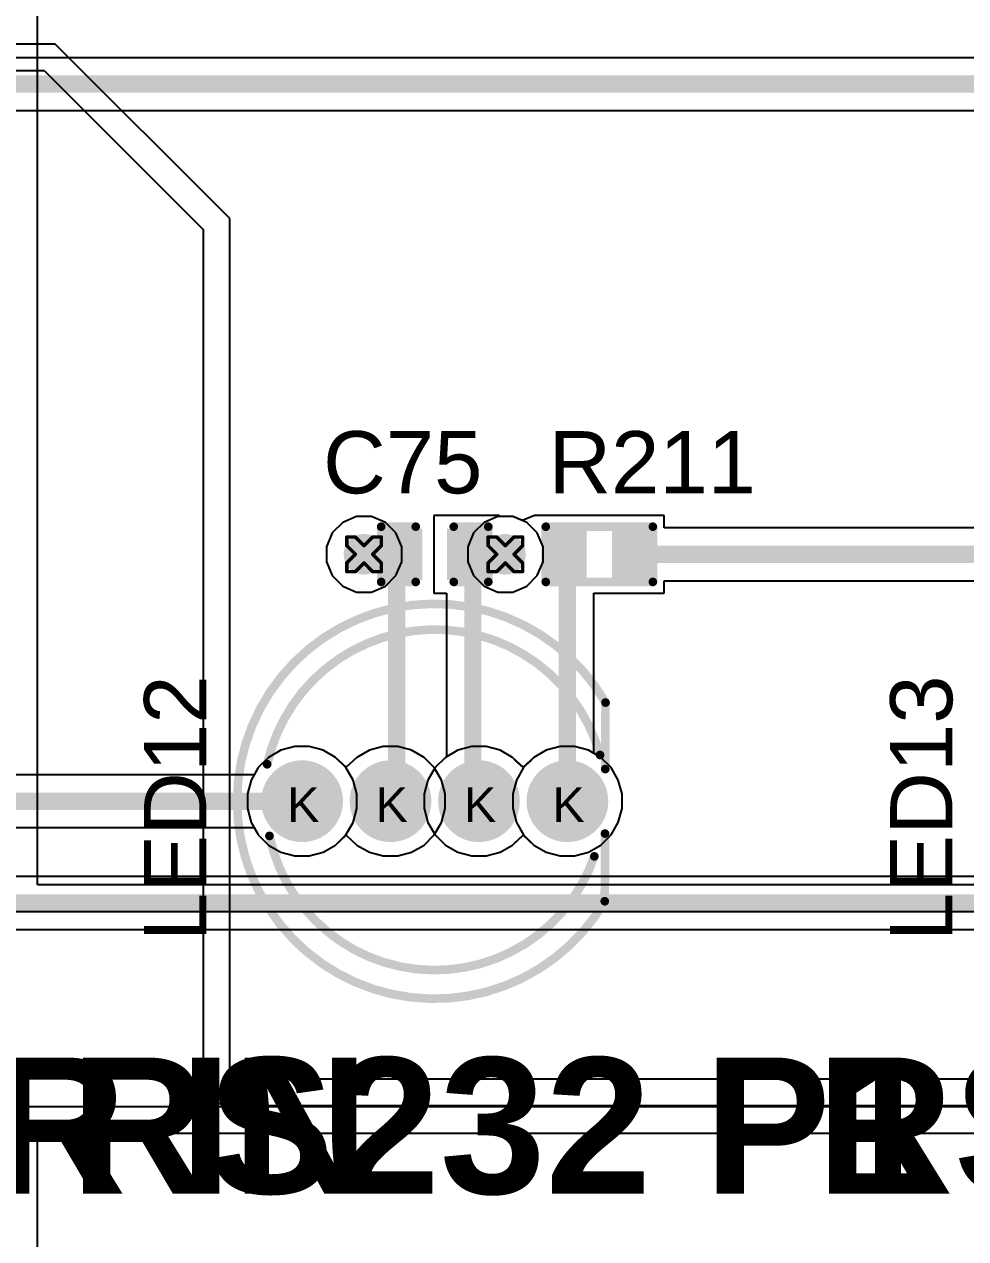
# Model space of a CAD drawing. Header units: inches. Extents: x -11 to 5379, y 0 to 5429.
# Drawn here: x 10.54 to 24.38, y 39.34 to 57.19 of the extents above; entities that cross this region are included whole.
import ezdxf

# ---------------------------------------------------------------- set-up
doc = ezdxf.new("R2010")
doc.units = ezdxf.units.IN
for name, color, linetype in [('Bottom Layer', 5, 'Continuous'), ('Bottom Solder', 6, 'Continuous'), ('Drill Drawing', 1, 'Continuous'), ('GND', 16, 'Continuous'), ('Multi-Layer', 9, 'Continuous'), ('Pad Holes', 156, 'Continuous'), ('PWR', 76, 'Continuous'), ('Top Layer', 1, 'Continuous'), ('Top Overlay', 2, 'Continuous'), ('Top Paste', 8, 'Continuous'), ('Top Solder', 216, 'Continuous'), ('Via Holes', 16, 'Continuous')]:
    doc.layers.add(name, color=color, linetype=linetype)
doc.styles.add('Arial', font='', dxfattribs={"height": 0.2})
doc.styles.add('Arial_Bold', font='', dxfattribs={"height": 0.2})
doc.styles.get('Arial').set_extended_font_data('Arial')
doc.styles.get('Arial_Bold').set_extended_font_data('Arial', bold=True)

# ---------------------------------------------------------------- blocks, each defined once
blk = doc.blocks.new('R___0402_282')
at = {"layer": 'Top Layer'}
for points in [[(-0.699, -0.318), (-0.699, 0.318), (-0.241, 0.318), (-0.241, -0.318)], [(0.241, -0.318), (0.241, 0.318), (0.699, 0.318), (0.699, -0.318)]]:
    blk.add_hatch(color=1, dxfattribs=at).paths.add_polyline_path(points)
at = {"layer": 'Top Paste'}
for points in [[(-0.699, -0.318), (-0.699, 0.318), (-0.241, 0.318), (-0.241, -0.318)], [(0.241, -0.318), (0.241, 0.318), (0.699, 0.318), (0.699, -0.318)]]:
    blk.add_hatch(color=8, dxfattribs=at).paths.add_polyline_path(points)
at = {"layer": 'Top Solder'}
for points in [[(-0.754, -0.373), (-0.754, 0.373), (-0.186, 0.373), (-0.186, -0.373)], [(0.186, -0.373), (0.186, 0.373), (0.754, 0.373), (0.754, -0.373)]]:
    blk.add_hatch(color=216, dxfattribs=at).paths.add_polyline_path(points)
at = {"layer": 'Top Overlay'}
for points in [[(-0.787, -0.406, 0.127, 0.127, 0), (-0.787, 0.406, 0.127, 0.127, 0)], [(-0.787, 0.406, 0.127, 0.127, 0), (0.787, 0.406, 0.127, 0.127, 0)], [(0.787, -0.406, 0.127, 0.127, 0), (0.787, 0.406, 0.127, 0.127, 0)], [(-0.787, -0.406, 0.127, 0.127, 0), (0.787, -0.406, 0.127, 0.127, 0)], [(-0.813, -0.432, 0.00323, 0.00323, 0), (0.813, -0.432, 0.00323, 0.00323, 0)]]:
    blk.add_lwpolyline(points, format="xyseb", dxfattribs=at)
for points in [[(-0.819, 0.406, 0.0635, 0.0635, 1), (-0.756, 0.406, 0.0635, 0.0635, 1)], [(-0.819, 0.406, 0.0635, 0.0635, 1), (-0.756, 0.406, 0.0635, 0.0635, 1)], [(0.756, 0.406, 0.0635, 0.0635, 1), (0.819, 0.406, 0.0635, 0.0635, 1)], [(0.756, 0.406, 0.0635, 0.0635, 1), (0.819, 0.406, 0.0635, 0.0635, 1)], [(-0.819, -0.406, 0.0635, 0.0635, 1), (-0.756, -0.406, 0.0635, 0.0635, 1)], [(-0.819, -0.406, 0.0635, 0.0635, 1), (-0.756, -0.406, 0.0635, 0.0635, 1)], [(0.756, -0.406, 0.0635, 0.0635, 1), (0.819, -0.406, 0.0635, 0.0635, 1)], [(0.756, -0.406, 0.0635, 0.0635, 1), (0.819, -0.406, 0.0635, 0.0635, 1)], [(-0.814, -0.432, 0.00161, 0.00161, 1), (-0.812, -0.432, 0.00161, 0.00161, 1)], [(0.812, -0.432, 0.00161, 0.00161, 1), (0.814, -0.432, 0.00161, 0.00161, 1)]]:
    blk.add_lwpolyline(points, format="xyseb", close=True, dxfattribs=at)
blk = doc.blocks.new('WS2812D_F5_492')
at = {"layer": 'Bottom Layer'}
h = blk.add_hatch(color=5, dxfattribs=at)
edge = h.paths.add_edge_path()
edge.add_arc((-1.95, 0), 0.55, 0, 360)
h = blk.add_hatch(color=5, dxfattribs=at)
edge = h.paths.add_edge_path()
edge.add_arc((-0.65, 0), 0.55, 0, 360)
h = blk.add_hatch(color=5, dxfattribs=at)
edge = h.paths.add_edge_path()
edge.add_arc((0.65, 0), 0.55, 0, 360)
h = blk.add_hatch(color=5, dxfattribs=at)
edge = h.paths.add_edge_path()
edge.add_arc((1.95, 0), 0.55, 0, 360)
at = {"layer": 'Bottom Solder'}
h = blk.add_hatch(color=6, dxfattribs=at)
edge = h.paths.add_edge_path()
edge.add_arc((-1.95, 0), 0.601, 0, 360)
h = blk.add_hatch(color=6, dxfattribs=at)
edge = h.paths.add_edge_path()
edge.add_arc((-0.65, 0), 0.601, 0, 360)
h = blk.add_hatch(color=6, dxfattribs=at)
edge = h.paths.add_edge_path()
edge.add_arc((0.65, 0), 0.601, 0, 360)
h = blk.add_hatch(color=6, dxfattribs=at)
edge = h.paths.add_edge_path()
edge.add_arc((1.95, 0), 0.601, 0, 360)
at = {"layer": 'GND'}
h = blk.add_hatch(color=16, dxfattribs=at)
edge = h.paths.add_edge_path()
edge.add_arc((-1.95, 0), 0.55, 0, 360)
h = blk.add_hatch(color=16, dxfattribs=at)
edge = h.paths.add_edge_path()
edge.add_arc((-0.65, 0), 0.55, 0, 360)
h = blk.add_hatch(color=16, dxfattribs=at)
edge = h.paths.add_edge_path()
edge.add_arc((0.65, 0), 0.55, 0, 360)
h = blk.add_hatch(color=16, dxfattribs=at)
edge = h.paths.add_edge_path()
edge.add_arc((1.95, 0), 0.55, 0, 360)
at = {"layer": 'Multi-Layer'}
h = blk.add_hatch(color=9, dxfattribs=at)
edge = h.paths.add_edge_path()
edge.add_arc((-1.95, 0), 0.55, 0, 360)
h = blk.add_hatch(color=9, dxfattribs=at)
edge = h.paths.add_edge_path()
edge.add_arc((-0.65, 0), 0.55, 0, 360)
h = blk.add_hatch(color=9, dxfattribs=at)
edge = h.paths.add_edge_path()
edge.add_arc((0.65, 0), 0.55, 0, 360)
h = blk.add_hatch(color=9, dxfattribs=at)
edge = h.paths.add_edge_path()
edge.add_arc((1.95, 0), 0.55, 0, 360)
at = {"layer": 'Pad Holes'}
h = blk.add_hatch(color=7, dxfattribs=at)
edge = h.paths.add_edge_path()
edge.add_arc((-1.95, 0), 0.36, 0, 360)
h = blk.add_hatch(color=7, dxfattribs=at)
edge = h.paths.add_edge_path()
edge.add_arc((-0.65, 0), 0.36, 0, 360)
h = blk.add_hatch(color=7, dxfattribs=at)
edge = h.paths.add_edge_path()
edge.add_arc((0.65, 0), 0.36, 0, 360)
h = blk.add_hatch(color=7, dxfattribs=at)
edge = h.paths.add_edge_path()
edge.add_arc((1.95, 0), 0.36, 0, 360)
at = {"layer": 'PWR'}
h = blk.add_hatch(color=76, dxfattribs=at)
edge = h.paths.add_edge_path()
edge.add_arc((-1.95, 0), 0.55, 0, 360)
h = blk.add_hatch(color=76, dxfattribs=at)
edge = h.paths.add_edge_path()
edge.add_arc((-0.65, 0), 0.55, 0, 360)
h = blk.add_hatch(color=76, dxfattribs=at)
edge = h.paths.add_edge_path()
edge.add_arc((0.65, 0), 0.55, 0, 360)
h = blk.add_hatch(color=76, dxfattribs=at)
edge = h.paths.add_edge_path()
edge.add_arc((1.95, 0), 0.55, 0, 360)
at = {"layer": 'Top Layer'}
h = blk.add_hatch(color=1, dxfattribs=at)
edge = h.paths.add_edge_path()
edge.add_arc((-1.95, 0), 0.55, 0, 360)
h = blk.add_hatch(color=1, dxfattribs=at)
edge = h.paths.add_edge_path()
edge.add_arc((-0.65, 0), 0.55, 0, 360)
h = blk.add_hatch(color=1, dxfattribs=at)
edge = h.paths.add_edge_path()
edge.add_arc((0.65, 0), 0.55, 0, 360)
h = blk.add_hatch(color=1, dxfattribs=at)
edge = h.paths.add_edge_path()
edge.add_arc((1.95, 0), 0.55, 0, 360)
at = {"layer": 'Top Solder'}
h = blk.add_hatch(color=216, dxfattribs=at)
edge = h.paths.add_edge_path()
edge.add_arc((-1.95, 0), 0.601, 0, 360)
h = blk.add_hatch(color=216, dxfattribs=at)
edge = h.paths.add_edge_path()
edge.add_arc((-0.65, 0), 0.601, 0, 360)
h = blk.add_hatch(color=216, dxfattribs=at)
edge = h.paths.add_edge_path()
edge.add_arc((0.65, 0), 0.601, 0, 360)
h = blk.add_hatch(color=216, dxfattribs=at)
edge = h.paths.add_edge_path()
edge.add_arc((1.95, 0), 0.601, 0, 360)
at = {"layer": 'Top Overlay'}
for points in [[(2.5, -1.471, 0.127, 0.127, -3.705201), (2.511, 1.45, 0.127, 0.127, 0)], [(-2.464, 0.543, 0.127, 0.127, -0.780857), (2.43, 0.68, 0.127, 0.127, 0)], [(2.507, 0.472, 0.127, 0.127, 0), (2.511, 1.45, 0.127, 0.127, 0)], [(2.347, -0.811, 0.127, 0.127, -0.760948), (-2.43, -0.51, 0.127, 0.127, 0)], [(2.5, -1.471, 0.127, 0.127, 0), (2.504, -0.476, 0.127, 0.127, 0)]]:
    blk.add_lwpolyline(points, format="xyseb", dxfattribs=at)
for points in [[(2.479, 1.45, 0.0635, 0.0635, 1), (2.543, 1.45, 0.0635, 0.0635, 1)], [(2.479, 1.45, 0.0635, 0.0635, 1), (2.543, 1.45, 0.0635, 0.0635, 1)], [(2.398, 0.68, 0.0635, 0.0635, 1), (2.462, 0.68, 0.0635, 0.0635, 1)], [(-2.496, 0.543, 0.0635, 0.0635, 1), (-2.432, 0.543, 0.0635, 0.0635, 1)], [(2.475, 0.472, 0.0635, 0.0635, 1), (2.539, 0.472, 0.0635, 0.0635, 1)], [(-2.462, -0.51, 0.0635, 0.0635, 1), (-2.398, -0.51, 0.0635, 0.0635, 1)], [(2.472, -0.476, 0.0635, 0.0635, 1), (2.535, -0.476, 0.0635, 0.0635, 1)], [(2.315, -0.811, 0.0635, 0.0635, 1), (2.378, -0.811, 0.0635, 0.0635, 1)], [(2.468, -1.471, 0.0635, 0.0635, 1), (2.532, -1.471, 0.0635, 0.0635, 1)], [(2.468, -1.471, 0.0635, 0.0635, 1), (2.532, -1.471, 0.0635, 0.0635, 1)]]:
    blk.add_lwpolyline(points, format="xyseb", close=True, dxfattribs=at)
blk = doc.blocks.new('C___0402_645')
at = {"layer": 'Top Layer'}
for points in [[(-0.699, -0.318), (-0.699, 0.318), (-0.241, 0.318), (-0.241, -0.318)], [(0.241, -0.318), (0.241, 0.318), (0.699, 0.318), (0.699, -0.318)]]:
    blk.add_hatch(color=1, dxfattribs=at).paths.add_polyline_path(points)
at = {"layer": 'Top Paste'}
for points in [[(-0.699, -0.318), (-0.699, 0.318), (-0.241, 0.318), (-0.241, -0.318)], [(0.241, -0.318), (0.241, 0.318), (0.699, 0.318), (0.699, -0.318)]]:
    blk.add_hatch(color=8, dxfattribs=at).paths.add_polyline_path(points)
at = {"layer": 'Top Solder'}
for points in [[(-0.758, -0.377), (-0.758, 0.377), (-0.181, 0.377), (-0.181, -0.377)], [(0.181, -0.377), (0.181, 0.377), (0.758, 0.377), (0.758, -0.377)]]:
    blk.add_hatch(color=216, dxfattribs=at).paths.add_polyline_path(points)
at = {"layer": 'Top Overlay'}
for points in [[(-0.787, -0.406, 0.127, 0.127, 0), (-0.787, 0.406, 0.127, 0.127, 0)], [(-0.787, 0.406, 0.127, 0.127, 0), (-0.279, 0.406, 0.127, 0.127, 0)], [(0.279, 0.406, 0.127, 0.127, 0), (0.787, 0.406, 0.127, 0.127, 0)], [(0.787, -0.406, 0.127, 0.127, 0), (0.787, 0.406, 0.127, 0.127, 0)], [(-0.787, -0.406, 0.127, 0.127, 0), (-0.279, -0.406, 0.127, 0.127, 0)], [(0.279, -0.406, 0.127, 0.127, 0), (0.787, -0.406, 0.127, 0.127, 0)]]:
    blk.add_lwpolyline(points, format="xyseb", dxfattribs=at)
for points in [[(-0.819, 0.406, 0.0635, 0.0635, 1), (-0.756, 0.406, 0.0635, 0.0635, 1)], [(-0.819, 0.406, 0.0635, 0.0635, 1), (-0.756, 0.406, 0.0635, 0.0635, 1)], [(-0.311, 0.406, 0.0635, 0.0635, 1), (-0.248, 0.406, 0.0635, 0.0635, 1)], [(0.248, 0.406, 0.0635, 0.0635, 1), (0.311, 0.406, 0.0635, 0.0635, 1)], [(0.756, 0.406, 0.0635, 0.0635, 1), (0.819, 0.406, 0.0635, 0.0635, 1)], [(0.756, 0.406, 0.0635, 0.0635, 1), (0.819, 0.406, 0.0635, 0.0635, 1)], [(-0.819, -0.406, 0.0635, 0.0635, 1), (-0.756, -0.406, 0.0635, 0.0635, 1)], [(-0.819, -0.406, 0.0635, 0.0635, 1), (-0.756, -0.406, 0.0635, 0.0635, 1)], [(-0.311, -0.406, 0.0635, 0.0635, 1), (-0.248, -0.406, 0.0635, 0.0635, 1)], [(0.248, -0.406, 0.0635, 0.0635, 1), (0.311, -0.406, 0.0635, 0.0635, 1)], [(0.756, -0.406, 0.0635, 0.0635, 1), (0.819, -0.406, 0.0635, 0.0635, 1)], [(0.756, -0.406, 0.0635, 0.0635, 1), (0.819, -0.406, 0.0635, 0.0635, 1)]]:
    blk.add_lwpolyline(points, format="xyseb", close=True, dxfattribs=at)

msp = doc.modelspace()

# ---------------------------------------------------------------- hatches: boundary and pattern name
at = {"layer": 'Bottom Layer'}
h = msp.add_hatch(color=5, dxfattribs=at)
edge = h.paths.add_edge_path()
edge.add_arc((15.539, 49.396), 0.3, 0, 360)
h = msp.add_hatch(color=5, dxfattribs=at)
edge = h.paths.add_edge_path()
edge.add_arc((17.617, 49.396), 0.3, 0, 360)
at = {"layer": 'GND'}
h = msp.add_hatch(color=16, dxfattribs=at)
edge = h.paths.add_edge_path()
edge.add_arc((15.539, 49.396), 0.3, 0, 360)
h = msp.add_hatch(color=16, dxfattribs=at)
edge = h.paths.add_edge_path()
edge.add_arc((17.617, 49.396), 0.3, 0, 360)
at = {"layer": 'PWR'}
h = msp.add_hatch(color=76, dxfattribs=at)
edge = h.paths.add_edge_path()
edge.add_arc((15.539, 49.396), 0.3, 0, 360)
h = msp.add_hatch(color=76, dxfattribs=at)
edge = h.paths.add_edge_path()
edge.add_arc((17.617, 49.396), 0.3, 0, 360)
at = {"layer": 'Top Layer'}
h = msp.add_hatch(color=1, dxfattribs=at)
edge = h.paths.add_edge_path()
edge.add_arc((15.539, 49.396), 0.3, 0, 360)
h = msp.add_hatch(color=1, dxfattribs=at)
edge = h.paths.add_edge_path()
edge.add_arc((17.617, 49.396), 0.3, 0, 360)
at = {"layer": 'Via Holes'}
h = msp.add_hatch(color=7, dxfattribs=at)
edge = h.paths.add_edge_path()
edge.add_arc((15.539, 49.396), 0.15, 0, 360)
h = msp.add_hatch(color=7, dxfattribs=at)
edge = h.paths.add_edge_path()
edge.add_arc((17.617, 49.396), 0.15, 0, 360)

# ---------------------------------------------------------------- linework, layer by layer
at = {"layer": 'Bottom Layer'}
for p, q in [((56.488, 56.696), (7.333, 56.696)), ((7.333, 55.919), (56.327, 55.919)), ((17.303, 49.866), (17.147, 49.71)), ((17.506, 49.95), (17.303, 49.866)), ((17.727, 49.95), (17.506, 49.95)), ((17.93, 49.866), (17.727, 49.95)), ((18.086, 49.71), (17.93, 49.866)), ((17.147, 49.71), (17.063, 49.507)), ((18.171, 49.507), (18.086, 49.71)), ((17.063, 49.507), (17.063, 49.286)), ((18.171, 49.286), (18.171, 49.507)), ((17.063, 49.286), (17.147, 49.083)), ((18.086, 49.083), (18.171, 49.286)), ((17.147, 49.083), (17.303, 48.927)), ((17.303, 48.927), (17.506, 48.842)), ((17.727, 48.842), (17.93, 48.927)), ((17.93, 48.927), (18.086, 49.083)), ((17.506, 48.842), (17.727, 48.842)), ((14.317, 46.516), (14.134, 46.41)), ((14.522, 46.571), (14.317, 46.516)), ((14.734, 46.571), (14.522, 46.571)), ((14.938, 46.516), (14.734, 46.571)), ((15.121, 46.41), (14.938, 46.516)), ((16.917, 46.516), (16.734, 46.41)), ((17.122, 46.571), (16.917, 46.516)), ((17.334, 46.571), (17.122, 46.571)), ((17.538, 46.516), (17.334, 46.571)), ((17.721, 46.41), (17.538, 46.516)), ((18.217, 46.516), (18.034, 46.41)), ((18.422, 46.571), (18.217, 46.516)), ((18.633, 46.571), (18.422, 46.571)), ((18.838, 46.516), (18.633, 46.571)), ((19.021, 46.41), (18.838, 46.516)), ((13.984, 46.26), (13.879, 46.077)), ((14.134, 46.41), (13.984, 46.26)), ((15.271, 46.26), (15.121, 46.41)), ((15.377, 46.077), (15.271, 46.26)), ((16.584, 46.26), (16.478, 46.077)), ((16.734, 46.41), (16.584, 46.26)), ((17.76, 46.372), (17.721, 46.41)), ((17.878, 46.266), (17.76, 46.372)), ((17.996, 46.372), (17.878, 46.266)), ((18.034, 46.41), (17.996, 46.372)), ((19.171, 46.26), (19.021, 46.41)), ((19.277, 46.077), (19.171, 46.26)), ((13.879, 46.077), (13.824, 45.873)), ((15.432, 45.873), (15.377, 46.077)), ((16.478, 46.077), (16.424, 45.873)), ((19.332, 45.873), (19.277, 46.077)), ((13.824, 45.873), (13.824, 45.661)), ((15.432, 45.661), (15.432, 45.873)), ((16.424, 45.873), (16.424, 45.661)), ((19.332, 45.661), (19.332, 45.873)), ((13.824, 45.661), (13.879, 45.456)), ((15.377, 45.456), (15.432, 45.661)), ((16.424, 45.661), (16.478, 45.456)), ((19.277, 45.456), (19.332, 45.661)), ((13.879, 45.456), (13.984, 45.273)), ((15.271, 45.273), (15.377, 45.456)), ((16.478, 45.456), (16.584, 45.273)), ((19.171, 45.273), (19.277, 45.456)), ((13.984, 45.273), (14.134, 45.123)), ((15.121, 45.123), (15.271, 45.273)), ((16.584, 45.273), (16.734, 45.123)), ((17.76, 45.162), (17.878, 45.267)), ((17.878, 45.267), (17.996, 45.162)), ((19.021, 45.123), (19.171, 45.273)), ((14.134, 45.123), (14.317, 45.017)), ((14.317, 45.017), (14.522, 44.963)), ((14.734, 44.963), (14.938, 45.017)), ((14.938, 45.017), (15.121, 45.123)), ((16.734, 45.123), (16.917, 45.017)), ((16.917, 45.017), (17.122, 44.963)), ((17.334, 44.963), (17.538, 45.017)), ((17.538, 45.017), (17.721, 45.123)), ((17.721, 45.123), (17.76, 45.162)), ((17.996, 45.162), (18.034, 45.123)), ((18.034, 45.123), (18.217, 45.017)), ((18.217, 45.017), (18.422, 44.963)), ((18.633, 44.963), (18.838, 45.017)), ((18.838, 45.017), (19.021, 45.123)), ((14.522, 44.963), (14.734, 44.963)), ((17.122, 44.963), (17.334, 44.963)), ((18.422, 44.963), (18.633, 44.963))]:
    msp.add_line(p, q, dxfattribs=at)
msp.add_lwpolyline([(6.938, 56.308, 0.254, 0.254, 0), (56.488, 56.308, 0.254, 0.254, 0)], format="xyseb", dxfattribs=at)
at = {"layer": 'Drill Drawing'}
for points in [[(15.285, 49.523, 0.0508, 0.0508, 0), (15.285, 49.65, 0.0508, 0.0508, 0)], [(15.285, 49.65, 0.0508, 0.0508, 0), (15.412, 49.65, 0.0508, 0.0508, 0)], [(15.412, 49.65, 0.0508, 0.0508, 0), (15.539, 49.523, 0.0508, 0.0508, 0)], [(15.539, 49.523, 0.0508, 0.0508, 0), (15.666, 49.65, 0.0508, 0.0508, 0)], [(15.666, 49.65, 0.0508, 0.0508, 0), (15.793, 49.65, 0.0508, 0.0508, 0)], [(15.793, 49.523, 0.0508, 0.0508, 0), (15.793, 49.65, 0.0508, 0.0508, 0)], [(17.363, 49.523, 0.0508, 0.0508, 0), (17.363, 49.65, 0.0508, 0.0508, 0)], [(17.363, 49.65, 0.0508, 0.0508, 0), (17.49, 49.65, 0.0508, 0.0508, 0)], [(17.49, 49.65, 0.0508, 0.0508, 0), (17.617, 49.523, 0.0508, 0.0508, 0)], [(17.617, 49.523, 0.0508, 0.0508, 0), (17.744, 49.65, 0.0508, 0.0508, 0)], [(17.744, 49.65, 0.0508, 0.0508, 0), (17.871, 49.65, 0.0508, 0.0508, 0)], [(17.871, 49.523, 0.0508, 0.0508, 0), (17.871, 49.65, 0.0508, 0.0508, 0)], [(15.285, 49.523, 0.0508, 0.0508, 0), (15.412, 49.396, 0.0508, 0.0508, 0)], [(15.666, 49.396, 0.0508, 0.0508, 0), (15.793, 49.523, 0.0508, 0.0508, 0)], [(17.363, 49.523, 0.0508, 0.0508, 0), (17.49, 49.396, 0.0508, 0.0508, 0)], [(17.744, 49.396, 0.0508, 0.0508, 0), (17.871, 49.523, 0.0508, 0.0508, 0)], [(15.285, 49.269, 0.0508, 0.0508, 0), (15.412, 49.396, 0.0508, 0.0508, 0)], [(15.285, 49.142, 0.0508, 0.0508, 0), (15.285, 49.269, 0.0508, 0.0508, 0)], [(15.412, 49.142, 0.0508, 0.0508, 0), (15.539, 49.269, 0.0508, 0.0508, 0)], [(15.539, 49.269, 0.0508, 0.0508, 0), (15.666, 49.142, 0.0508, 0.0508, 0)], [(15.666, 49.396, 0.0508, 0.0508, 0), (15.793, 49.269, 0.0508, 0.0508, 0)], [(15.793, 49.142, 0.0508, 0.0508, 0), (15.793, 49.269, 0.0508, 0.0508, 0)], [(17.363, 49.269, 0.0508, 0.0508, 0), (17.49, 49.396, 0.0508, 0.0508, 0)], [(17.363, 49.142, 0.0508, 0.0508, 0), (17.363, 49.269, 0.0508, 0.0508, 0)], [(17.49, 49.142, 0.0508, 0.0508, 0), (17.617, 49.269, 0.0508, 0.0508, 0)], [(17.617, 49.269, 0.0508, 0.0508, 0), (17.744, 49.142, 0.0508, 0.0508, 0)], [(17.744, 49.396, 0.0508, 0.0508, 0), (17.871, 49.269, 0.0508, 0.0508, 0)], [(17.871, 49.142, 0.0508, 0.0508, 0), (17.871, 49.269, 0.0508, 0.0508, 0)], [(15.285, 49.142, 0.0508, 0.0508, 0), (15.412, 49.142, 0.0508, 0.0508, 0)], [(15.666, 49.142, 0.0508, 0.0508, 0), (15.793, 49.142, 0.0508, 0.0508, 0)], [(17.363, 49.142, 0.0508, 0.0508, 0), (17.49, 49.142, 0.0508, 0.0508, 0)], [(17.744, 49.142, 0.0508, 0.0508, 0), (17.871, 49.142, 0.0508, 0.0508, 0)]]:
    msp.add_lwpolyline(points, format="xyseb", dxfattribs=at)
for points in [[(15.272, 49.65, 0.0254, 0.0254, 1), (15.297, 49.65, 0.0254, 0.0254, 1)], [(15.272, 49.65, 0.0254, 0.0254, 1), (15.297, 49.65, 0.0254, 0.0254, 1)], [(15.399, 49.65, 0.0254, 0.0254, 1), (15.424, 49.65, 0.0254, 0.0254, 1)], [(15.399, 49.65, 0.0254, 0.0254, 1), (15.424, 49.65, 0.0254, 0.0254, 1)], [(15.653, 49.65, 0.0254, 0.0254, 1), (15.678, 49.65, 0.0254, 0.0254, 1)], [(15.653, 49.65, 0.0254, 0.0254, 1), (15.678, 49.65, 0.0254, 0.0254, 1)], [(15.78, 49.65, 0.0254, 0.0254, 1), (15.805, 49.65, 0.0254, 0.0254, 1)], [(15.78, 49.65, 0.0254, 0.0254, 1), (15.805, 49.65, 0.0254, 0.0254, 1)], [(17.35, 49.65, 0.0254, 0.0254, 1), (17.375, 49.65, 0.0254, 0.0254, 1)], [(17.35, 49.65, 0.0254, 0.0254, 1), (17.375, 49.65, 0.0254, 0.0254, 1)], [(17.477, 49.65, 0.0254, 0.0254, 1), (17.502, 49.65, 0.0254, 0.0254, 1)], [(17.477, 49.65, 0.0254, 0.0254, 1), (17.502, 49.65, 0.0254, 0.0254, 1)], [(17.731, 49.65, 0.0254, 0.0254, 1), (17.756, 49.65, 0.0254, 0.0254, 1)], [(17.731, 49.65, 0.0254, 0.0254, 1), (17.756, 49.65, 0.0254, 0.0254, 1)], [(17.858, 49.65, 0.0254, 0.0254, 1), (17.883, 49.65, 0.0254, 0.0254, 1)], [(17.858, 49.65, 0.0254, 0.0254, 1), (17.883, 49.65, 0.0254, 0.0254, 1)], [(15.272, 49.523, 0.0254, 0.0254, 1), (15.297, 49.523, 0.0254, 0.0254, 1)], [(15.272, 49.523, 0.0254, 0.0254, 1), (15.297, 49.523, 0.0254, 0.0254, 1)], [(15.526, 49.523, 0.0254, 0.0254, 1), (15.551, 49.523, 0.0254, 0.0254, 1)], [(15.526, 49.523, 0.0254, 0.0254, 1), (15.551, 49.523, 0.0254, 0.0254, 1)], [(15.78, 49.523, 0.0254, 0.0254, 1), (15.805, 49.523, 0.0254, 0.0254, 1)], [(15.78, 49.523, 0.0254, 0.0254, 1), (15.805, 49.523, 0.0254, 0.0254, 1)], [(17.35, 49.523, 0.0254, 0.0254, 1), (17.375, 49.523, 0.0254, 0.0254, 1)], [(17.35, 49.523, 0.0254, 0.0254, 1), (17.375, 49.523, 0.0254, 0.0254, 1)], [(17.604, 49.523, 0.0254, 0.0254, 1), (17.629, 49.523, 0.0254, 0.0254, 1)], [(17.604, 49.523, 0.0254, 0.0254, 1), (17.629, 49.523, 0.0254, 0.0254, 1)], [(17.858, 49.523, 0.0254, 0.0254, 1), (17.883, 49.523, 0.0254, 0.0254, 1)], [(17.858, 49.523, 0.0254, 0.0254, 1), (17.883, 49.523, 0.0254, 0.0254, 1)], [(15.272, 49.269, 0.0254, 0.0254, 1), (15.297, 49.269, 0.0254, 0.0254, 1)], [(15.272, 49.269, 0.0254, 0.0254, 1), (15.297, 49.269, 0.0254, 0.0254, 1)], [(15.399, 49.396, 0.0254, 0.0254, 1), (15.424, 49.396, 0.0254, 0.0254, 1)], [(15.399, 49.396, 0.0254, 0.0254, 1), (15.424, 49.396, 0.0254, 0.0254, 1)], [(15.526, 49.269, 0.0254, 0.0254, 1), (15.551, 49.269, 0.0254, 0.0254, 1)], [(15.526, 49.269, 0.0254, 0.0254, 1), (15.551, 49.269, 0.0254, 0.0254, 1)], [(15.653, 49.396, 0.0254, 0.0254, 1), (15.678, 49.396, 0.0254, 0.0254, 1)], [(15.653, 49.396, 0.0254, 0.0254, 1), (15.678, 49.396, 0.0254, 0.0254, 1)], [(15.78, 49.269, 0.0254, 0.0254, 1), (15.805, 49.269, 0.0254, 0.0254, 1)], [(15.78, 49.269, 0.0254, 0.0254, 1), (15.805, 49.269, 0.0254, 0.0254, 1)], [(17.35, 49.269, 0.0254, 0.0254, 1), (17.375, 49.269, 0.0254, 0.0254, 1)], [(17.35, 49.269, 0.0254, 0.0254, 1), (17.375, 49.269, 0.0254, 0.0254, 1)], [(17.477, 49.396, 0.0254, 0.0254, 1), (17.502, 49.396, 0.0254, 0.0254, 1)], [(17.477, 49.396, 0.0254, 0.0254, 1), (17.502, 49.396, 0.0254, 0.0254, 1)], [(17.604, 49.269, 0.0254, 0.0254, 1), (17.629, 49.269, 0.0254, 0.0254, 1)], [(17.604, 49.269, 0.0254, 0.0254, 1), (17.629, 49.269, 0.0254, 0.0254, 1)], [(17.731, 49.396, 0.0254, 0.0254, 1), (17.756, 49.396, 0.0254, 0.0254, 1)], [(17.731, 49.396, 0.0254, 0.0254, 1), (17.756, 49.396, 0.0254, 0.0254, 1)], [(17.858, 49.269, 0.0254, 0.0254, 1), (17.883, 49.269, 0.0254, 0.0254, 1)], [(17.858, 49.269, 0.0254, 0.0254, 1), (17.883, 49.269, 0.0254, 0.0254, 1)], [(15.272, 49.142, 0.0254, 0.0254, 1), (15.297, 49.142, 0.0254, 0.0254, 1)], [(15.272, 49.142, 0.0254, 0.0254, 1), (15.297, 49.142, 0.0254, 0.0254, 1)], [(15.399, 49.142, 0.0254, 0.0254, 1), (15.424, 49.142, 0.0254, 0.0254, 1)], [(15.399, 49.142, 0.0254, 0.0254, 1), (15.424, 49.142, 0.0254, 0.0254, 1)], [(15.653, 49.142, 0.0254, 0.0254, 1), (15.678, 49.142, 0.0254, 0.0254, 1)], [(15.653, 49.142, 0.0254, 0.0254, 1), (15.678, 49.142, 0.0254, 0.0254, 1)], [(15.78, 49.142, 0.0254, 0.0254, 1), (15.805, 49.142, 0.0254, 0.0254, 1)], [(15.78, 49.142, 0.0254, 0.0254, 1), (15.805, 49.142, 0.0254, 0.0254, 1)], [(17.35, 49.142, 0.0254, 0.0254, 1), (17.375, 49.142, 0.0254, 0.0254, 1)], [(17.35, 49.142, 0.0254, 0.0254, 1), (17.375, 49.142, 0.0254, 0.0254, 1)], [(17.477, 49.142, 0.0254, 0.0254, 1), (17.502, 49.142, 0.0254, 0.0254, 1)], [(17.477, 49.142, 0.0254, 0.0254, 1), (17.502, 49.142, 0.0254, 0.0254, 1)], [(17.731, 49.142, 0.0254, 0.0254, 1), (17.756, 49.142, 0.0254, 0.0254, 1)], [(17.731, 49.142, 0.0254, 0.0254, 1), (17.756, 49.142, 0.0254, 0.0254, 1)], [(17.858, 49.142, 0.0254, 0.0254, 1), (17.883, 49.142, 0.0254, 0.0254, 1)], [(17.858, 49.142, 0.0254, 0.0254, 1), (17.883, 49.142, 0.0254, 0.0254, 1)]]:
    msp.add_lwpolyline(points, format="xyseb", close=True, dxfattribs=at)
at = {"layer": 'GND'}
for p, q in [((10.737, 44.536), (10.737, 105.657)), ((17.303, 49.866), (17.147, 49.71)), ((17.506, 49.95), (17.303, 49.866)), ((17.727, 49.95), (17.506, 49.95)), ((17.93, 49.866), (17.727, 49.95)), ((18.086, 49.71), (17.93, 49.866)), ((17.147, 49.71), (17.063, 49.507)), ((18.171, 49.507), (18.086, 49.71)), ((17.063, 49.507), (17.063, 49.286)), ((18.171, 49.286), (18.171, 49.507)), ((17.063, 49.286), (17.147, 49.083)), ((18.086, 49.083), (18.171, 49.286)), ((17.147, 49.083), (17.303, 48.927)), ((17.303, 48.927), (17.506, 48.842)), ((17.727, 48.842), (17.93, 48.927)), ((17.93, 48.927), (18.086, 49.083)), ((17.506, 48.842), (17.727, 48.842)), ((14.317, 46.516), (14.134, 46.41)), ((14.522, 46.571), (14.317, 46.516)), ((14.734, 46.571), (14.522, 46.571)), ((14.938, 46.516), (14.734, 46.571)), ((15.121, 46.41), (14.938, 46.516)), ((16.917, 46.516), (16.734, 46.41)), ((17.122, 46.571), (16.917, 46.516)), ((17.334, 46.571), (17.122, 46.571)), ((17.538, 46.516), (17.334, 46.571)), ((17.721, 46.41), (17.538, 46.516)), ((18.217, 46.516), (18.034, 46.41)), ((18.422, 46.571), (18.217, 46.516)), ((18.633, 46.571), (18.422, 46.571)), ((18.838, 46.516), (18.633, 46.571)), ((19.021, 46.41), (18.838, 46.516)), ((13.984, 46.26), (13.879, 46.077)), ((14.134, 46.41), (13.984, 46.26)), ((15.271, 46.26), (15.121, 46.41)), ((15.377, 46.077), (15.271, 46.26)), ((16.584, 46.26), (16.478, 46.077)), ((16.734, 46.41), (16.584, 46.26)), ((17.878, 46.266), (17.721, 46.41)), ((18.034, 46.41), (17.878, 46.266)), ((19.171, 46.26), (19.021, 46.41)), ((19.277, 46.077), (19.171, 46.26)), ((13.879, 46.077), (13.824, 45.873)), ((15.432, 45.873), (15.377, 46.077)), ((16.478, 46.077), (16.424, 45.873)), ((19.332, 45.873), (19.277, 46.077)), ((13.824, 45.873), (13.824, 45.661)), ((15.432, 45.661), (15.432, 45.873)), ((16.424, 45.873), (16.424, 45.661)), ((19.332, 45.661), (19.332, 45.873)), ((13.824, 45.661), (13.879, 45.456)), ((15.377, 45.456), (15.432, 45.661)), ((16.424, 45.661), (16.478, 45.456)), ((19.277, 45.456), (19.332, 45.661)), ((13.879, 45.456), (13.984, 45.273)), ((15.271, 45.273), (15.377, 45.456)), ((16.478, 45.456), (16.584, 45.273)), ((19.171, 45.273), (19.277, 45.456)), ((13.984, 45.273), (14.134, 45.123)), ((15.121, 45.123), (15.271, 45.273)), ((16.584, 45.273), (16.734, 45.123)), ((17.721, 45.123), (17.878, 45.267)), ((17.878, 45.267), (18.034, 45.123)), ((19.021, 45.123), (19.171, 45.273)), ((14.134, 45.123), (14.317, 45.017)), ((14.317, 45.017), (14.522, 44.963)), ((14.734, 44.963), (14.938, 45.017)), ((14.938, 45.017), (15.121, 45.123)), ((16.734, 45.123), (16.917, 45.017)), ((16.917, 45.017), (17.122, 44.963)), ((17.334, 44.963), (17.538, 45.017)), ((17.538, 45.017), (17.721, 45.123)), ((18.034, 45.123), (18.217, 45.017)), ((18.217, 45.017), (18.422, 44.963)), ((18.633, 44.963), (18.838, 45.017)), ((18.838, 45.017), (19.021, 45.123)), ((14.522, 44.963), (14.734, 44.963)), ((17.122, 44.963), (17.334, 44.963)), ((18.422, 44.963), (18.633, 44.963)), ((75.031, 44.536), (10.737, 44.536)), ((0.388, 44.147), (76.414, 44.147)), ((96.799, 41.275), (0.388, 41.275)), ((10.737, 8.008), (10.737, 40.887)), ((10.737, 40.887), (87.726, 40.887))]:
    msp.add_line(p, q, dxfattribs=at)
at = {"layer": 'PWR'}
for p, q in [((10.998, 56.896), (6.375, 56.896)), ((13.564, 54.331), (10.998, 56.896)), ((7.553, 56.508), (10.837, 56.508)), ((10.837, 56.508), (13.175, 54.17)), ((13.564, 41.681), (13.564, 54.331)), ((13.175, 54.17), (13.175, 41.681)), ((15.225, 49.866), (15.069, 49.71)), ((15.429, 49.95), (15.225, 49.866)), ((15.649, 49.95), (15.429, 49.95)), ((15.853, 49.866), (15.649, 49.95)), ((16.008, 49.71), (15.853, 49.866)), ((15.069, 49.71), (14.985, 49.507)), ((16.093, 49.507), (16.008, 49.71)), ((14.985, 49.507), (14.985, 49.286)), ((16.093, 49.286), (16.093, 49.507)), ((14.985, 49.286), (15.069, 49.083)), ((16.008, 49.083), (16.093, 49.286)), ((15.069, 49.083), (15.225, 48.927)), ((15.225, 48.927), (15.429, 48.842)), ((15.649, 48.842), (15.853, 48.927)), ((15.853, 48.927), (16.008, 49.083)), ((15.429, 48.842), (15.649, 48.842)), ((14.317, 46.516), (14.134, 46.41)), ((14.522, 46.571), (14.317, 46.516)), ((14.734, 46.571), (14.522, 46.571)), ((14.938, 46.516), (14.734, 46.571)), ((15.121, 46.41), (14.938, 46.516)), ((15.617, 46.516), (15.434, 46.41)), ((15.822, 46.571), (15.617, 46.516)), ((16.034, 46.571), (15.822, 46.571)), ((16.238, 46.516), (16.034, 46.571)), ((16.421, 46.41), (16.238, 46.516)), ((18.217, 46.516), (18.034, 46.41)), ((18.422, 46.571), (18.217, 46.516)), ((18.633, 46.571), (18.422, 46.571)), ((18.838, 46.516), (18.633, 46.571)), ((19.021, 46.41), (18.838, 46.516)), ((13.984, 46.26), (13.879, 46.077)), ((14.134, 46.41), (13.984, 46.26)), ((15.278, 46.266), (15.121, 46.41)), ((15.434, 46.41), (15.278, 46.266)), ((16.571, 46.26), (16.421, 46.41)), ((16.677, 46.077), (16.571, 46.26)), ((17.884, 46.26), (17.778, 46.077)), ((18.034, 46.41), (17.884, 46.26)), ((19.171, 46.26), (19.021, 46.41)), ((19.277, 46.077), (19.171, 46.26)), ((13.879, 46.077), (13.824, 45.873)), ((16.732, 45.873), (16.677, 46.077)), ((17.778, 46.077), (17.724, 45.873)), ((19.332, 45.873), (19.277, 46.077)), ((13.824, 45.873), (13.824, 45.661)), ((16.732, 45.661), (16.732, 45.873)), ((17.724, 45.873), (17.724, 45.661)), ((19.332, 45.661), (19.332, 45.873)), ((13.824, 45.661), (13.879, 45.456)), ((16.677, 45.456), (16.732, 45.661)), ((17.724, 45.661), (17.778, 45.456)), ((19.277, 45.456), (19.332, 45.661)), ((13.879, 45.456), (13.984, 45.273)), ((16.571, 45.273), (16.677, 45.456)), ((17.778, 45.456), (17.884, 45.273)), ((19.171, 45.273), (19.277, 45.456)), ((13.984, 45.273), (14.134, 45.123)), ((15.121, 45.123), (15.278, 45.267)), ((15.278, 45.267), (15.434, 45.123)), ((16.421, 45.123), (16.571, 45.273)), ((17.884, 45.273), (18.034, 45.123)), ((19.021, 45.123), (19.171, 45.273)), ((14.134, 45.123), (14.317, 45.017)), ((14.317, 45.017), (14.522, 44.963)), ((14.734, 44.963), (14.938, 45.017)), ((14.938, 45.017), (15.121, 45.123)), ((15.434, 45.123), (15.617, 45.017)), ((15.617, 45.017), (15.822, 44.963)), ((16.034, 44.963), (16.238, 45.017)), ((16.238, 45.017), (16.421, 45.123)), ((18.034, 45.123), (18.217, 45.017)), ((18.217, 45.017), (18.422, 44.963)), ((18.633, 44.963), (18.838, 45.017)), ((18.838, 45.017), (19.021, 45.123)), ((14.522, 44.963), (14.734, 44.963)), ((15.822, 44.963), (16.034, 44.963)), ((18.422, 44.963), (18.633, 44.963)), ((13.175, 41.681), (13.205, 41.533)), ((50.749, 41.681), (13.564, 41.681)), ((13.205, 41.533), (13.289, 41.407)), ((13.289, 41.407), (13.415, 41.323)), ((13.415, 41.323), (13.564, 41.293)), ((13.564, 41.293), (50.749, 41.293))]:
    msp.add_line(p, q, dxfattribs=at)
at = {"layer": 'Top Layer'}
for p, q in [((17.53, 49.968), (16.565, 49.968)), ((16.565, 49.968), (16.565, 48.825)), ((17.53, 49.95), (17.53, 49.968)), ((17.727, 49.95), (17.53, 49.95)), ((17.867, 49.892), (17.727, 49.95)), ((18.045, 49.968), (17.867, 49.892)), ((18.045, 49.968), (18.045, 49.968)), ((19.95, 49.968), (18.045, 49.968)), ((19.95, 49.785), (19.95, 49.968)), ((24.73, 49.785), (19.95, 49.785)), ((19.95, 48.825), (19.95, 49.008)), ((19.95, 49.008), (24.569, 49.008)), ((16.565, 48.825), (16.749, 48.825)), ((16.749, 48.825), (16.749, 46.419)), ((18.916, 46.471), (18.916, 48.825)), ((18.916, 48.825), (19.95, 48.825)), ((14.317, 46.516), (14.134, 46.41)), ((14.522, 46.571), (14.317, 46.516)), ((14.734, 46.571), (14.522, 46.571)), ((14.938, 46.516), (14.734, 46.571)), ((15.121, 46.41), (14.938, 46.516)), ((16.749, 46.419), (16.734, 46.41)), ((19.021, 46.41), (18.916, 46.471)), ((13.984, 46.26), (13.924, 46.155)), ((14.134, 46.41), (13.984, 46.26)), ((15.271, 46.26), (15.121, 46.41)), ((15.377, 46.077), (15.271, 46.26)), ((16.584, 46.26), (16.478, 46.077)), ((16.734, 46.41), (16.584, 46.26)), ((19.171, 46.26), (19.021, 46.41)), ((19.277, 46.077), (19.171, 46.26)), ((13.924, 46.155), (9.908, 46.155)), ((15.432, 45.873), (15.377, 46.077)), ((16.478, 46.077), (16.424, 45.873)), ((19.332, 45.873), (19.277, 46.077)), ((15.432, 45.661), (15.432, 45.873)), ((16.424, 45.873), (16.424, 45.661)), ((19.332, 45.661), (19.332, 45.873)), ((15.377, 45.456), (15.432, 45.661)), ((16.424, 45.661), (16.478, 45.456)), ((19.277, 45.456), (19.332, 45.661)), ((9.747, 45.378), (13.924, 45.378)), ((13.924, 45.378), (13.984, 45.273)), ((15.271, 45.273), (15.377, 45.456)), ((16.478, 45.456), (16.584, 45.273)), ((19.171, 45.273), (19.277, 45.456)), ((13.984, 45.273), (14.134, 45.123)), ((15.121, 45.123), (15.271, 45.273)), ((16.584, 45.273), (16.734, 45.123)), ((17.76, 45.162), (17.878, 45.267)), ((17.878, 45.267), (17.996, 45.162)), ((19.021, 45.123), (19.171, 45.273)), ((14.134, 45.123), (14.317, 45.017)), ((14.317, 45.017), (14.522, 44.963)), ((14.734, 44.963), (14.938, 45.017)), ((14.938, 45.017), (15.121, 45.123)), ((16.734, 45.123), (16.917, 45.017)), ((16.917, 45.017), (17.122, 44.963)), ((17.334, 44.963), (17.538, 45.017)), ((17.538, 45.017), (17.721, 45.123)), ((17.721, 45.123), (17.76, 45.162)), ((17.996, 45.162), (18.034, 45.123)), ((18.034, 45.123), (18.217, 45.017)), ((18.217, 45.017), (18.422, 44.963)), ((18.633, 44.963), (18.838, 45.017)), ((18.838, 45.017), (19.021, 45.123)), ((14.522, 44.963), (14.734, 44.963)), ((17.122, 44.963), (17.334, 44.963)), ((18.422, 44.963), (18.633, 44.963)), ((41.41, 44.66), (9.675, 44.66)), ((9.514, 43.883), (41.571, 43.883))]:
    msp.add_line(p, q, dxfattribs=at)
for points in [[(15.539, 49.396, 0.254, 0.254, 0), (16.108, 49.396, 0.254, 0.254, 0)], [(16.018, 49.306, 0.254, 0.254, 0), (16.108, 49.396, 0.254, 0.254, 0)], [(17.048, 49.396, 0.254, 0.254, 0), (17.138, 49.306, 0.254, 0.254, 0)], [(17.048, 49.396, 0.254, 0.254, 0), (17.617, 49.396, 0.254, 0.254, 0)], [(18.528, 45.767, 0.254, 0.254, 0), (18.528, 49.396, 0.254, 0.254, 0)], [(19.467, 49.396, 0.254, 0.254, 0), (24.73, 49.396, 0.254, 0.254, 0)], [(16.018, 45.857, 0.254, 0.254, 0), (16.018, 49.306, 0.254, 0.254, 0)], [(17.138, 45.857, 0.254, 0.254, 0), (17.138, 49.306, 0.254, 0.254, 0)], [(9.747, 45.767, 0.254, 0.254, 0), (14.628, 45.767, 0.254, 0.254, 0)], [(15.928, 45.767, 0.254, 0.254, 0), (16.018, 45.857, 0.254, 0.254, 0)], [(17.138, 45.857, 0.254, 0.254, 0), (17.228, 45.767, 0.254, 0.254, 0)], [(9.514, 44.272, 0.254, 0.254, 0), (41.571, 44.272, 0.254, 0.254, 0)]]:
    msp.add_lwpolyline(points, format="xyseb", dxfattribs=at)
for points in [[(15.475, 49.396, 0.127, 0.127, 1), (15.602, 49.396, 0.127, 0.127, 1)], [(16.044, 49.396, 0.127, 0.127, 1), (16.171, 49.396, 0.127, 0.127, 1)], [(16.044, 49.396, 0.127, 0.127, 1), (16.171, 49.396, 0.127, 0.127, 1)], [(16.984, 49.396, 0.127, 0.127, 1), (17.111, 49.396, 0.127, 0.127, 1)], [(16.984, 49.396, 0.127, 0.127, 1), (17.111, 49.396, 0.127, 0.127, 1)], [(17.553, 49.396, 0.127, 0.127, 1), (17.68, 49.396, 0.127, 0.127, 1)], [(18.464, 49.396, 0.127, 0.127, 1), (18.591, 49.396, 0.127, 0.127, 1)], [(19.404, 49.396, 0.127, 0.127, 1), (19.531, 49.396, 0.127, 0.127, 1)], [(15.954, 49.306, 0.127, 0.127, 1), (16.081, 49.306, 0.127, 0.127, 1)], [(15.954, 49.306, 0.127, 0.127, 1), (16.081, 49.306, 0.127, 0.127, 1)], [(17.074, 49.306, 0.127, 0.127, 1), (17.201, 49.306, 0.127, 0.127, 1)], [(17.074, 49.306, 0.127, 0.127, 1), (17.201, 49.306, 0.127, 0.127, 1)], [(14.564, 45.767, 0.127, 0.127, 1), (14.691, 45.767, 0.127, 0.127, 1)], [(15.864, 45.767, 0.127, 0.127, 1), (15.991, 45.767, 0.127, 0.127, 1)], [(15.954, 45.857, 0.127, 0.127, 1), (16.081, 45.857, 0.127, 0.127, 1)], [(15.954, 45.857, 0.127, 0.127, 1), (16.081, 45.857, 0.127, 0.127, 1)], [(17.074, 45.857, 0.127, 0.127, 1), (17.201, 45.857, 0.127, 0.127, 1)], [(17.074, 45.857, 0.127, 0.127, 1), (17.201, 45.857, 0.127, 0.127, 1)], [(17.164, 45.767, 0.127, 0.127, 1), (17.291, 45.767, 0.127, 0.127, 1)], [(18.464, 45.767, 0.127, 0.127, 1), (18.591, 45.767, 0.127, 0.127, 1)]]:
    msp.add_lwpolyline(points, format="xyseb", close=True, dxfattribs=at)

# ---------------------------------------------------------------- block references
for name, p in [('C___0402_645', (16.578, 49.396)), ('R___0402_282', (18.998, 49.396)), ('WS2812D_F5_492', (16.578, 45.767))]:
    msp.add_blockref(name, p)

# ---------------------------------------------------------------- texts
at = {"layer": 'Drill Drawing', "style": 'Arial'}
for p in [(14.408, 45.462), (15.708, 45.462), (17.008, 45.462), (18.308, 45.462)]:
    msp.add_text('K', height=0.508, dxfattribs=at).set_placement(p)
at = {"layer": 'Top Overlay'}
for s, height, style, p in [('C75', 0.9144, 'Arial', (14.936, 50.292)), ('R211', 0.9144, 'Arial', (18.249, 50.292)), ('MASTER IN', 2, 'Arial_Bold', (0.249, 39.999)), ('RS232 P1', 2, 'Arial_Bold', (11.219, 39.999)), ('RS232 P2', 2, 'Arial_Bold', (22.189, 39.999))]:
    msp.add_text(s, height=height, dxfattribs=dict(at, style=style)).set_placement(p)
at = {"layer": 'Top Overlay', "style": 'Arial'}
for s, p in [('LED12', (13.218, 43.71)), ('LED13', (24.188, 43.71))]:
    msp.add_text(s, height=0.9144, rotation=90, dxfattribs=at).set_placement(p)

doc.saveas('drawing.dxf')
